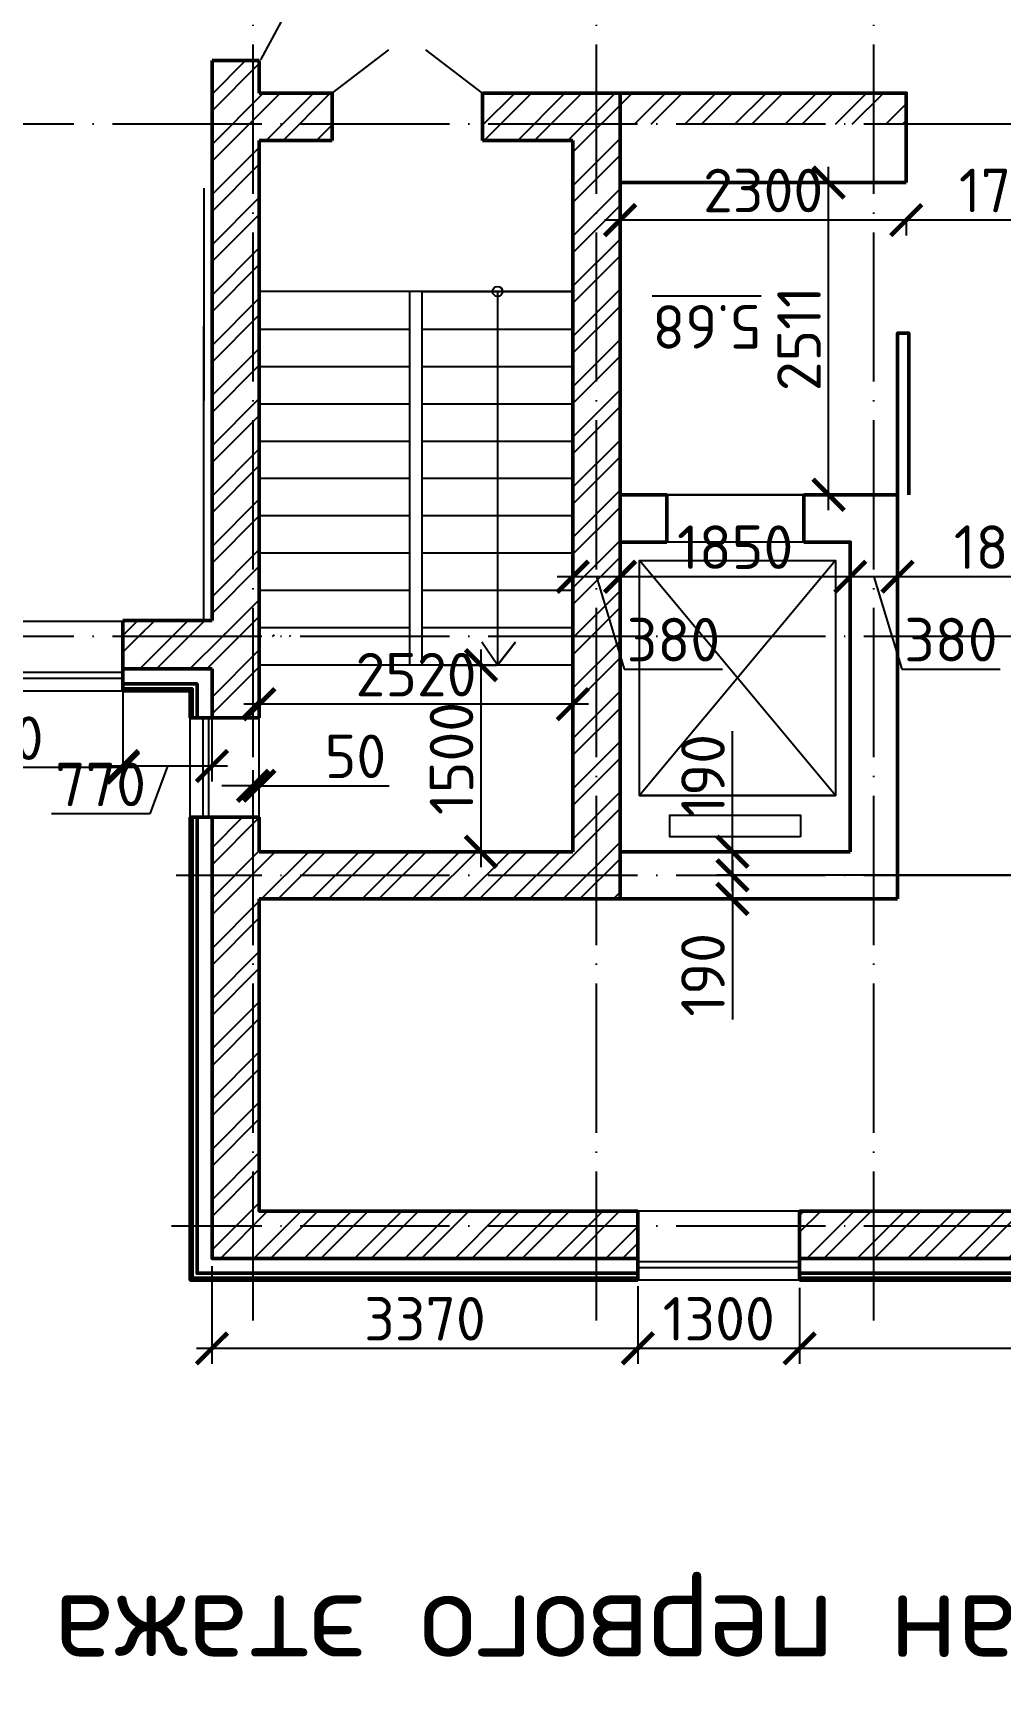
# Model space of a CAD drawing. Header units: millimetres. Extents: x -121275 to -95372, y 16759 to 40426.
# Drawn here: x -120668.5 to -120590.7, y 38589.7 to 38722.4 of the extents above; entities that cross this region are included whole.
import ezdxf

# ---------------------------------------------------------------- set-up
doc = ezdxf.new("R2010")
doc.units = ezdxf.units.MM
doc.header["$LTSCALE"] = 0.5
doc.linetypes.add('ACAD_ISO04W100', pattern=[30, 24, -3, 0, -3])
for name, color, linetype in [('kuhnja', 190, 'Continuous'), ('оси', 7, 'ACAD_ISO04W100'), ('размеры', 7, 'Continuous'), ('тонкие', 7, 'Continuous')]:
    doc.layers.add(name, color=color, linetype=linetype)
doc.layers.add('построения', color=6, linetype='Continuous', lineweight=25)
doc.layers.add('ТОНКИЕе', color=7, linetype='Continuous', lineweight=25)
doc.styles.add('Наклонный', font='isocpeur.ttf', dxfattribs={"height": 3.5})
doc.dimstyles.new('СТРОИТЕЛЬНЫЙ', dxfattribs={"dimtxt": 3.5, "dimasz": 2.5, "dimexe": 1.25, "dimexo": 0.625, "dimtad": 1, "dimdec": 0, "dimlfac": 100, "dimdsep": 46, "dimtxsty": 'Наклонный', "dimblk1": 'ARCHTICK', "dimblk2": 'ARCHTICK', "dimsah": 1, "dimcen": 0, "dimdle": 1.25, "dimadec": 0, "dimazin": 0, "dimtfac": 0.75, "dimtdec": 0, "dimtmove": 0, "dimatfit": 3, "dimldrblk": 'ARCHTICK', "dimfxl": 1, "dimtolj": 1, "dimtzin": 0, "dimarcsym": 0})
pattern_1 = [(225, (-240716.1725, 77146.6557), (2.02055763, -2.02055763), []), (225, (-240717.5195, 77146.6557), (2.02055763, -2.02055763), [])]

# ---------------------------------------------------------------- blocks, each defined once
blk = doc.blocks.new('_ArchTick')
at = {"color": 0, "linetype": 'ByBlock', "const_width": 0.15}
blk.add_lwpolyline([(-0.5, -0.5), (0.5, 0.5)], dxfattribs=at)
blk = doc.blocks.new('*D1116')
at = {"layer": 'Defpoints', "color": 0, "transparency": 16777216}
for p in [(-120578.09, 38654.66), (-120625.27, 38652.76), (-120612.33, 38652.76)]:
    blk.add_point(p, dxfattribs=at)
at = {"layer": 'размеры', "color": 0, "lineweight": -2, "transparency": 16777216}
for p, q in [((-120612.33, 38655.91), (-120612.33, 38652.76)), ((-120578.72, 38654.66), (-120613.58, 38654.66)), ((-120624.65, 38652.76), (-120611.08, 38652.76)), ((-120612.33, 38652.76), (-120612.33, 38643.06))]:
    blk.add_line(p, q, dxfattribs=at)
at = {"layer": 'размеры', "color": 0, "lineweight": -2, "transparency": 16777216, "xscale": 2.5, "yscale": 2.5, "zscale": 2.5}
for p, rotation in [((-120612.33, 38654.66), 90), ((-120612.33, 38652.76), 270)]:
    blk.add_blockref('_ArchTick', p, dxfattribs=dict(at, rotation=rotation))
at = {"layer": 'размеры', "color": 0, "transparency": 16777216, "insert": (-120614.7, 38646.66), "char_height": 3.5, "attachment_point": 5, "rotation": 90, "style": 'Наклонный'}
blk.add_mtext('\\A1;190', dxfattribs=at)
blk = doc.blocks.new('*D1117')
at = {"layer": 'Defpoints', "color": 0, "transparency": 16777216}
for p in [(-120612.33, 38656.56), (-120602.86, 38656.56), (-120612.33, 38654.66)]:
    blk.add_point(p, dxfattribs=at)
at = {"layer": 'размеры', "color": 0, "lineweight": -2, "transparency": 16777216}
for p, q in [((-120612.33, 38656.56), (-120612.33, 38666.26)), ((-120603.48, 38656.56), (-120613.58, 38656.56)), ((-120612.33, 38653.41), (-120612.33, 38656.56)), ((-120611.7, 38654.66), (-120611.08, 38654.66))]:
    blk.add_line(p, q, dxfattribs=at)
at = {"layer": 'размеры', "color": 0, "lineweight": -2, "transparency": 16777216, "xscale": 2.5, "yscale": 2.5, "zscale": 2.5}
for p, rotation in [((-120612.33, 38656.56), 90), ((-120612.33, 38654.66), 270)]:
    blk.add_blockref('_ArchTick', p, dxfattribs=dict(at, rotation=rotation))
at = {"layer": 'размеры', "color": 0, "transparency": 16777216, "insert": (-120614.7, 38662.66), "char_height": 3.5, "attachment_point": 5, "rotation": 90, "style": 'Наклонный'}
blk.add_mtext('\\A1;190', dxfattribs=at)
blk = doc.blocks.new('*D1118')
at = {"layer": 'Defpoints', "color": 0, "transparency": 16777216}
for p in [(-120650.36, 38661.86), (-120650.86, 38656.56), (-120650.36, 38656.56)]:
    blk.add_point(p, dxfattribs=at)
at = {"layer": 'размеры', "color": 0, "lineweight": -2, "transparency": 16777216}
for p, q in [((-120650.86, 38657.18), (-120650.86, 38663.11)), ((-120650.36, 38657.18), (-120650.36, 38663.11)), ((-120650.86, 38661.86), (-120653.36, 38661.86)), ((-120650.86, 38661.86), (-120650.36, 38661.86)), ((-120650.36, 38661.86), (-120639.91, 38661.86))]:
    blk.add_line(p, q, dxfattribs=at)
at = {"layer": 'размеры', "color": 0, "lineweight": -2, "transparency": 16777216, "xscale": 2.5, "yscale": 2.5, "zscale": 2.5}
blk.add_blockref('_ArchTick', (-120650.86, 38661.86), dxfattribs=at)
at = {"layer": 'размеры', "color": 0, "lineweight": -2, "transparency": 16777216, "xscale": 2.5, "yscale": 2.5, "zscale": 2.5, "rotation": 180}
blk.add_blockref('_ArchTick', (-120650.36, 38661.86), dxfattribs=at)
at = {"layer": 'размеры', "color": 0, "transparency": 16777216, "insert": (-120642.63, 38664.23), "char_height": 3.5, "attachment_point": 5, "style": 'Наклонный'}
blk.add_mtext('\\A1;50', dxfattribs=at)
blk = doc.blocks.new('*D1123')
at = {"layer": 'Defpoints', "color": 0, "transparency": 16777216}
for p in [(-120606.93, 38622.11), (-120555.21, 38622.11), (-120606.93, 38616.62)]:
    blk.add_point(p, dxfattribs=at)
at = {"layer": 'размеры', "color": 0, "lineweight": -2, "transparency": 16777216}
for p, q in [((-120606.93, 38621.48), (-120606.93, 38615.37)), ((-120555.21, 38621.48), (-120555.21, 38615.37)), ((-120553.96, 38616.62), (-120608.18, 38616.62))]:
    blk.add_line(p, q, dxfattribs=at)
at = {"layer": 'размеры', "color": 0, "lineweight": -2, "transparency": 16777216, "xscale": 2.5, "yscale": 2.5, "zscale": 2.5, "rotation": 180}
blk.add_blockref('_ArchTick', (-120606.93, 38616.62), dxfattribs=at)
at = {"layer": 'размеры', "color": 0, "lineweight": -2, "transparency": 16777216, "xscale": 2.5, "yscale": 2.5, "zscale": 2.5}
blk.add_blockref('_ArchTick', (-120555.21, 38616.62), dxfattribs=at)
at = {"layer": 'размеры', "color": 0, "transparency": 16777216, "insert": (-120581.07, 38619), "char_height": 3.5, "attachment_point": 5, "style": 'Наклонный'}
blk.add_mtext('\\A1;5190', dxfattribs=at)
blk = doc.blocks.new('*D1124')
at = {"layer": 'Defpoints', "color": 0, "transparency": 16777216}
for p in [(-120619.93, 38622.26), (-120606.93, 38622.11), (-120619.93, 38616.62)]:
    blk.add_point(p, dxfattribs=at)
at = {"layer": 'размеры', "color": 0, "lineweight": -2, "transparency": 16777216}
for p, q in [((-120619.93, 38621.63), (-120619.93, 38615.37)), ((-120606.93, 38621.48), (-120606.93, 38615.37)), ((-120605.68, 38616.62), (-120621.18, 38616.62))]:
    blk.add_line(p, q, dxfattribs=at)
at = {"layer": 'размеры', "color": 0, "lineweight": -2, "transparency": 16777216, "xscale": 2.5, "yscale": 2.5, "zscale": 2.5, "rotation": 180}
blk.add_blockref('_ArchTick', (-120619.93, 38616.62), dxfattribs=at)
at = {"layer": 'размеры', "color": 0, "lineweight": -2, "transparency": 16777216, "xscale": 2.5, "yscale": 2.5, "zscale": 2.5}
blk.add_blockref('_ArchTick', (-120606.93, 38616.62), dxfattribs=at)
at = {"layer": 'размеры', "color": 0, "transparency": 16777216, "insert": (-120613.43, 38619), "char_height": 3.5, "attachment_point": 5, "style": 'Наклонный'}
blk.add_mtext('\\A1;1300', dxfattribs=at)
blk = doc.blocks.new('*D1125')
at = {"layer": 'Defpoints', "color": 0, "transparency": 16777216}
for p in [(-120654.16, 38623.86), (-120619.93, 38622.26), (-120654.16, 38616.62)]:
    blk.add_point(p, dxfattribs=at)
at = {"layer": 'размеры', "color": 0, "lineweight": -2, "transparency": 16777216}
for p, q in [((-120654.16, 38623.23), (-120654.16, 38615.37)), ((-120619.93, 38621.63), (-120619.93, 38615.37)), ((-120618.68, 38616.62), (-120655.41, 38616.62))]:
    blk.add_line(p, q, dxfattribs=at)
at = {"layer": 'размеры', "color": 0, "lineweight": -2, "transparency": 16777216, "xscale": 2.5, "yscale": 2.5, "zscale": 2.5, "rotation": 180}
blk.add_blockref('_ArchTick', (-120654.16, 38616.62), dxfattribs=at)
at = {"layer": 'размеры', "color": 0, "lineweight": -2, "transparency": 16777216, "xscale": 2.5, "yscale": 2.5, "zscale": 2.5}
blk.add_blockref('_ArchTick', (-120619.93, 38616.62), dxfattribs=at)
at = {"layer": 'размеры', "color": 0, "transparency": 16777216, "insert": (-120637.04, 38619), "char_height": 3.5, "attachment_point": 5, "style": 'Наклонный'}
blk.add_mtext('\\A1;3370', dxfattribs=at)
blk = doc.blocks.new('*D1090')
at = {"layer": 'Defpoints', "color": 0, "transparency": 16777216}
for p in [(-120599.06, 38683.36), (-120580.76, 38683.36), (-120599.06, 38678.67)]:
    blk.add_point(p, dxfattribs=at)
at = {"layer": 'размеры', "color": 0, "lineweight": -2, "transparency": 16777216}
for p, q in [((-120599.06, 38682.73), (-120599.06, 38677.42)), ((-120580.76, 38682.73), (-120580.76, 38677.42)), ((-120579.51, 38678.67), (-120600.31, 38678.67))]:
    blk.add_line(p, q, dxfattribs=at)
at = {"layer": 'размеры', "color": 0, "lineweight": -2, "transparency": 16777216, "xscale": 2.5, "yscale": 2.5, "zscale": 2.5, "rotation": 180}
blk.add_blockref('_ArchTick', (-120599.06, 38678.67), dxfattribs=at)
at = {"layer": 'размеры', "color": 0, "lineweight": -2, "transparency": 16777216, "xscale": 2.5, "yscale": 2.5, "zscale": 2.5}
blk.add_blockref('_ArchTick', (-120580.76, 38678.67), dxfattribs=at)
at = {"layer": 'размеры', "color": 0, "transparency": 16777216, "insert": (-120589.91, 38681.05), "char_height": 3.5, "attachment_point": 5, "style": 'Наклонный'}
blk.add_mtext('\\A1;1830', dxfattribs=at)
blk = doc.blocks.new('*D1142')
at = {"layer": 'Defpoints', "color": 0, "transparency": 16777216}
for p in [(-120599.06, 38683.36), (-120602.86, 38681.46), (-120602.86, 38678.67)]:
    blk.add_point(p, dxfattribs=at)
at = {"layer": 'размеры', "color": 0, "lineweight": -2, "transparency": 16777216}
for p, q in [((-120599.06, 38682.73), (-120599.06, 38677.42)), ((-120602.86, 38680.83), (-120602.86, 38677.42)), ((-120597.81, 38678.67), (-120604.11, 38678.67)), ((-120600.96, 38678.67), (-120598.72, 38671.24)), ((-120598.72, 38671.24), (-120590.82, 38671.24))]:
    blk.add_line(p, q, dxfattribs=at)
at = {"layer": 'размеры', "color": 0, "lineweight": -2, "transparency": 16777216, "xscale": 2.5, "yscale": 2.5, "zscale": 2.5, "rotation": 180}
blk.add_blockref('_ArchTick', (-120602.86, 38678.67), dxfattribs=at)
at = {"layer": 'размеры', "color": 0, "lineweight": -2, "transparency": 16777216, "xscale": 2.5, "yscale": 2.5, "zscale": 2.5}
blk.add_blockref('_ArchTick', (-120599.06, 38678.67), dxfattribs=at)
at = {"layer": 'размеры', "color": 0, "transparency": 16777216, "insert": (-120594.77, 38673.61), "char_height": 3.5, "attachment_point": 5, "style": 'Наклонный'}
blk.add_mtext('\\A1;380', dxfattribs=at)
blk = doc.blocks.new('*D1143')
at = {"layer": 'Defpoints', "color": 0, "transparency": 16777216}
for p in [(-120621.36, 38681.46), (-120602.86, 38681.46), (-120621.36, 38678.67)]:
    blk.add_point(p, dxfattribs=at)
at = {"layer": 'размеры', "color": 0, "lineweight": -2, "transparency": 16777216}
for p, q in [((-120621.36, 38680.83), (-120621.36, 38677.42)), ((-120602.86, 38680.83), (-120602.86, 38677.42)), ((-120601.61, 38678.67), (-120622.61, 38678.67))]:
    blk.add_line(p, q, dxfattribs=at)
at = {"layer": 'размеры', "color": 0, "lineweight": -2, "transparency": 16777216, "xscale": 2.5, "yscale": 2.5, "zscale": 2.5, "rotation": 180}
blk.add_blockref('_ArchTick', (-120621.36, 38678.67), dxfattribs=at)
at = {"layer": 'размеры', "color": 0, "lineweight": -2, "transparency": 16777216, "xscale": 2.5, "yscale": 2.5, "zscale": 2.5}
blk.add_blockref('_ArchTick', (-120602.86, 38678.67), dxfattribs=at)
at = {"layer": 'размеры', "color": 0, "transparency": 16777216, "insert": (-120612.11, 38681.05), "char_height": 3.5, "attachment_point": 5, "style": 'Наклонный'}
blk.add_mtext('\\A1;1850', dxfattribs=at)
blk = doc.blocks.new('*D1144')
at = {"layer": 'Defpoints', "color": 0, "transparency": 16777216}
for p in [(-120625.16, 38681.46), (-120621.36, 38681.46), (-120625.16, 38678.67)]:
    blk.add_point(p, dxfattribs=at)
at = {"layer": 'размеры', "color": 0, "lineweight": -2, "transparency": 16777216}
for p, q in [((-120625.16, 38680.83), (-120625.16, 38677.42)), ((-120621.36, 38680.83), (-120621.36, 38677.42)), ((-120620.11, 38678.67), (-120626.41, 38678.67)), ((-120623.26, 38678.67), (-120621.02, 38671.24)), ((-120621.02, 38671.24), (-120613.12, 38671.24))]:
    blk.add_line(p, q, dxfattribs=at)
at = {"layer": 'размеры', "color": 0, "lineweight": -2, "transparency": 16777216, "xscale": 2.5, "yscale": 2.5, "zscale": 2.5, "rotation": 180}
blk.add_blockref('_ArchTick', (-120625.16, 38678.67), dxfattribs=at)
at = {"layer": 'размеры', "color": 0, "lineweight": -2, "transparency": 16777216, "xscale": 2.5, "yscale": 2.5, "zscale": 2.5}
blk.add_blockref('_ArchTick', (-120621.36, 38678.67), dxfattribs=at)
at = {"layer": 'размеры', "color": 0, "transparency": 16777216, "insert": (-120617.07, 38673.61), "char_height": 3.5, "attachment_point": 5, "style": 'Наклонный'}
blk.add_mtext('\\A1;380', dxfattribs=at)
blk = doc.blocks.new('*D1145')
at = {"layer": 'Defpoints', "color": 0, "transparency": 16777216}
for p in [(-120650.36, 38668.42), (-120650.36, 38656.56), (-120625.16, 38656.56)]:
    blk.add_point(p, dxfattribs=at)
at = {"layer": 'размеры', "color": 0, "lineweight": -2, "transparency": 16777216}
for p, q in [((-120650.36, 38657.18), (-120650.36, 38669.67)), ((-120625.16, 38657.18), (-120625.16, 38669.67)), ((-120623.91, 38668.42), (-120651.61, 38668.42))]:
    blk.add_line(p, q, dxfattribs=at)
at = {"layer": 'размеры', "color": 0, "lineweight": -2, "transparency": 16777216, "xscale": 2.5, "yscale": 2.5, "zscale": 2.5, "rotation": 180}
blk.add_blockref('_ArchTick', (-120650.36, 38668.42), dxfattribs=at)
at = {"layer": 'размеры', "color": 0, "lineweight": -2, "transparency": 16777216, "xscale": 2.5, "yscale": 2.5, "zscale": 2.5}
blk.add_blockref('_ArchTick', (-120625.16, 38668.42), dxfattribs=at)
at = {"layer": 'размеры', "color": 0, "transparency": 16777216, "insert": (-120637.76, 38670.8), "char_height": 3.5, "attachment_point": 5, "style": 'Наклонный'}
blk.add_mtext('\\A1;2520', dxfattribs=at)
blk = doc.blocks.new('*D1146')
at = {"layer": 'Defpoints', "color": 0, "transparency": 16777216}
for p in [(-120636.13, 38671.56), (-120637.76, 38656.56), (-120632.54, 38656.56)]:
    blk.add_point(p, dxfattribs=at)
at = {"layer": 'размеры', "color": 0, "lineweight": -2, "transparency": 16777216}
for p, q in [((-120632.54, 38672.81), (-120632.54, 38655.31)), ((-120635.5, 38671.56), (-120631.29, 38671.56)), ((-120637.13, 38656.56), (-120631.29, 38656.56))]:
    blk.add_line(p, q, dxfattribs=at)
at = {"layer": 'размеры', "color": 0, "lineweight": -2, "transparency": 16777216, "xscale": 2.5, "yscale": 2.5, "zscale": 2.5}
for p, rotation in [((-120632.54, 38671.56), 90), ((-120632.54, 38656.56), 270)]:
    blk.add_blockref('_ArchTick', p, dxfattribs=dict(at, rotation=rotation))
at = {"layer": 'размеры', "color": 0, "transparency": 16777216, "insert": (-120634.91, 38664.06), "char_height": 3.5, "attachment_point": 5, "rotation": 90, "style": 'Наклонный'}
blk.add_mtext('\\A1;1500', dxfattribs=at)
blk = doc.blocks.new('*D1094')
at = {"layer": 'Defpoints', "color": 0, "transparency": 16777216}
for p in [(-120580.76, 38711.3), (-120598.36, 38708.12), (-120598.36, 38707.35)]:
    blk.add_point(p, dxfattribs=at)
at = {"layer": 'размеры', "color": 0, "lineweight": -2, "transparency": 16777216}
for p, q in [((-120580.76, 38710.68), (-120580.76, 38706.1)), ((-120579.51, 38707.35), (-120599.61, 38707.35)), ((-120598.36, 38707.49), (-120598.36, 38706.1))]:
    blk.add_line(p, q, dxfattribs=at)
at = {"layer": 'размеры', "color": 0, "lineweight": -2, "transparency": 16777216, "xscale": 2.5, "yscale": 2.5, "zscale": 2.5, "rotation": 180}
blk.add_blockref('_ArchTick', (-120598.36, 38707.35), dxfattribs=at)
at = {"layer": 'размеры', "color": 0, "lineweight": -2, "transparency": 16777216, "xscale": 2.5, "yscale": 2.5, "zscale": 2.5}
blk.add_blockref('_ArchTick', (-120580.76, 38707.35), dxfattribs=at)
at = {"layer": 'размеры', "color": 0, "transparency": 16777216, "insert": (-120589.56, 38709.73), "char_height": 3.5, "attachment_point": 5, "style": 'Наклонный'}
blk.add_mtext('\\A1;1760', dxfattribs=at)
blk = doc.blocks.new('*D1095')
at = {"layer": 'Defpoints', "color": 0, "transparency": 16777216}
for p in [(-120621.36, 38708.12), (-120598.36, 38708.12), (-120621.36, 38707.35)]:
    blk.add_point(p, dxfattribs=at)
at = {"layer": 'размеры', "color": 0, "lineweight": -2, "transparency": 16777216}
for p, q in [((-120597.11, 38707.35), (-120622.61, 38707.35)), ((-120621.36, 38707.49), (-120621.36, 38706.1)), ((-120598.36, 38707.49), (-120598.36, 38706.1))]:
    blk.add_line(p, q, dxfattribs=at)
at = {"layer": 'размеры', "color": 0, "lineweight": -2, "transparency": 16777216, "xscale": 2.5, "yscale": 2.5, "zscale": 2.5, "rotation": 180}
blk.add_blockref('_ArchTick', (-120621.36, 38707.35), dxfattribs=at)
at = {"layer": 'размеры', "color": 0, "lineweight": -2, "transparency": 16777216, "xscale": 2.5, "yscale": 2.5, "zscale": 2.5}
blk.add_blockref('_ArchTick', (-120598.36, 38707.35), dxfattribs=at)
at = {"layer": 'размеры', "color": 0, "transparency": 16777216, "insert": (-120609.86, 38709.73), "char_height": 3.5, "attachment_point": 5, "style": 'Наклонный'}
blk.add_mtext('\\A1;2300', dxfattribs=at)
blk = doc.blocks.new('*D1161')
at = {"layer": 'Defpoints', "color": 0, "transparency": 16777216}
for p in [(-120621.36, 38710.37), (-120604.6, 38710.37), (-120621.36, 38685.26)]:
    blk.add_point(p, dxfattribs=at)
at = {"layer": 'размеры', "color": 0, "lineweight": -2, "transparency": 16777216}
for p, q in [((-120604.6, 38684.01), (-120604.6, 38711.62)), ((-120620.73, 38710.37), (-120603.35, 38710.37)), ((-120620.73, 38685.26), (-120603.35, 38685.26))]:
    blk.add_line(p, q, dxfattribs=at)
at = {"layer": 'размеры', "color": 0, "lineweight": -2, "transparency": 16777216, "xscale": 2.5, "yscale": 2.5, "zscale": 2.5}
for p, rotation in [((-120604.6, 38710.37), 90), ((-120604.6, 38685.26), 270)]:
    blk.add_blockref('_ArchTick', p, dxfattribs=dict(at, rotation=rotation))
at = {"layer": 'размеры', "color": 0, "transparency": 16777216, "insert": (-120606.98, 38697.81), "char_height": 3.5, "attachment_point": 5, "rotation": 90, "style": 'Наклонный'}
blk.add_mtext('\\A1;2511', dxfattribs=at)
blk = doc.blocks.new('*D1180')
at = {"layer": 'Defpoints', "color": 0, "transparency": 16777216}
for p in [(-120661.32, 38671.26), (-120654.16, 38671.26), (-120661.32, 38663.45)]:
    blk.add_point(p, dxfattribs=at)
at = {"layer": 'размеры', "color": 0, "lineweight": -2, "transparency": 16777216}
for p, q in [((-120661.32, 38670.63), (-120661.32, 38662.2)), ((-120654.16, 38670.63), (-120654.16, 38662.2)), ((-120652.91, 38663.45), (-120662.57, 38663.45)), ((-120657.74, 38663.45), (-120659.16, 38659.6)), ((-120659.16, 38659.6), (-120667.06, 38659.6))]:
    blk.add_line(p, q, dxfattribs=at)
at = {"layer": 'размеры', "color": 0, "lineweight": -2, "transparency": 16777216, "xscale": 2.5, "yscale": 2.5, "zscale": 2.5, "rotation": 180}
blk.add_blockref('_ArchTick', (-120661.32, 38663.45), dxfattribs=at)
at = {"layer": 'размеры', "color": 0, "lineweight": -2, "transparency": 16777216, "xscale": 2.5, "yscale": 2.5, "zscale": 2.5}
blk.add_blockref('_ArchTick', (-120654.16, 38663.45), dxfattribs=at)
at = {"layer": 'размеры', "color": 0, "transparency": 16777216, "insert": (-120663.11, 38661.97), "char_height": 3.5, "attachment_point": 5, "style": 'Наклонный'}
blk.add_mtext('\\A1;770', dxfattribs=at)
blk = doc.blocks.new('*D1181')
at = {"layer": 'Defpoints', "color": 0, "transparency": 16777216}
for p in [(-120661.32, 38671.26), (-120682.99, 38669.5), (-120682.99, 38663.32)]:
    blk.add_point(p, dxfattribs=at)
at = {"layer": 'размеры', "color": 0, "lineweight": -2, "transparency": 16777216}
for p, q in [((-120661.32, 38670.63), (-120661.32, 38662.07)), ((-120682.99, 38668.87), (-120682.99, 38662.07)), ((-120660.07, 38663.32), (-120684.24, 38663.32))]:
    blk.add_line(p, q, dxfattribs=at)
at = {"layer": 'размеры', "color": 0, "lineweight": -2, "transparency": 16777216, "xscale": 2.5, "yscale": 2.5, "zscale": 2.5, "rotation": 180}
blk.add_blockref('_ArchTick', (-120682.99, 38663.32), dxfattribs=at)
at = {"layer": 'размеры', "color": 0, "lineweight": -2, "transparency": 16777216, "xscale": 2.5, "yscale": 2.5, "zscale": 2.5}
blk.add_blockref('_ArchTick', (-120661.32, 38663.32), dxfattribs=at)
at = {"layer": 'размеры', "color": 0, "transparency": 16777216, "insert": (-120672.16, 38665.69), "char_height": 3.5, "attachment_point": 5, "style": 'Наклонный'}
blk.add_mtext('\\A1;2100', dxfattribs=at)

msp = doc.modelspace()

# ---------------------------------------------------------------- hatches: boundary and pattern name
at = {"layer": 'тонкие', "transparency": 33554687}
h = msp.add_hatch(dxfattribs=at)
h.set_pattern_fill('ANSI32', color=6, scale=0.3, angle=180)
h.set_pattern_definition(pattern_1)
h.paths.add_polyline_path([(-120775.156, 38673.857), (-120768.08, 38673.857), (-120768.08, 38675.155), (-120774.956, 38675.155), (-120775.156, 38675.155)], flags=16)
h.paths.add_polyline_path([(-120775.156, 38656.957), (-120773.956, 38656.957), (-120773.956, 38671.257), (-120768.08, 38671.257), (-120768.08, 38673.857), (-120775.156, 38673.857)], flags=16)
h.paths.add_polyline_path([(-120778.956, 38671.257), (-120777.756, 38671.257), (-120777.756, 38656.957), (-120775.156, 38656.957), (-120775.156, 38671.257), (-120779.656, 38671.257)])
h.paths.add_polyline_path([(-120778.956, 38674.139), (-120778.956, 38673.857), (-120778.956, 38671.257), (-120777.756, 38671.257), (-120777.756, 38656.957), (-120775.156, 38656.957), (-120773.956, 38656.957), (-120773.956, 38671.257), (-120768.08, 38671.257), (-120768.08, 38673.857), (-120768.08, 38675.155), (-120774.956, 38675.155), (-120775.156, 38675.155), (-120775.157, 38734.957), (-120758.219, 38734.957), (-120758.219, 38736.857), (-120778.956, 38736.857)])
h.paths.add_polyline_path([(-120775.156, 38736.857), (-120758.219, 38736.857), (-120758.219, 38738.757), (-120759.119, 38738.757), (-120775.156, 38738.757)])
h.paths.add_polyline_path([(-120778.956, 38736.857), (-120775.156, 38736.857), (-120775.156, 38738.757), (-120775.157, 38738.757), (-120775.158, 38807.657), (-120775.156, 38808.857), (-120778.956, 38808.857)])
h.paths.add_polyline_path([(-120778.956, 38808.857), (-120770.4, 38808.857), (-120770.4, 38811.457), (-120775.156, 38811.457), (-120778.956, 38811.457)])
h.paths.add_polyline_path([(-120661.321, 38674.379), (-120661.321, 38673.857), (-120644.478, 38673.857)])
h = msp.add_hatch(dxfattribs=at)
h.set_pattern_fill('ANSI32', color=6, scale=0.3, angle=180)
h.set_pattern_definition(pattern_1)
h.paths.add_polyline_path([(-120621.356, 38715.057), (-120600.956, 38715.057), (-120600.956, 38717.557), (-120621.356, 38717.557)])
h.paths.add_polyline_path([(-120600.956, 38715.057), (-120598.355, 38715.057), (-120598.355, 38717.557), (-120600.956, 38717.557)])
h.paths.add_polyline_path([(-120632.407, 38715.057), (-120623.256, 38715.057), (-120623.256, 38717.557), (-120632.407, 38717.557)])
h.paths.add_polyline_path([(-120632.407, 38713.757), (-120625.156, 38713.757), (-120625.156, 38673.857), (-120623.256, 38673.857), (-120623.256, 38715.057), (-120632.407, 38715.057)])
h.paths.add_polyline_path([(-120623.256, 38715.057), (-120621.356, 38715.057), (-120621.356, 38717.557), (-120623.256, 38717.557)])
h.paths.add_polyline_path([(-120650.856, 38715.057), (-120644.507, 38715.057), (-120644.507, 38717.557), (-120650.356, 38717.557), (-120650.356, 38720.182), (-120650.856, 38720.182)])
h.paths.add_polyline_path([(-120654.156, 38715.057), (-120650.856, 38715.057), (-120650.856, 38720.182), (-120654.156, 38720.182)])
h.paths.add_polyline_path([(-120650.856, 38673.857), (-120650.356, 38673.857), (-120650.356, 38675.157), (-120650.356, 38713.757), (-120644.507, 38713.757), (-120644.507, 38715.057), (-120650.856, 38715.057)])
h.paths.add_polyline_path([(-120654.156, 38675.156), (-120661.321, 38675.156), (-120661.321, 38673.857), (-120650.856, 38673.857), (-120650.856, 38715.057), (-120654.156, 38715.057)])
h.paths.add_polyline_path([(-120560.956, 38736.857), (-120508.056, 38736.857), (-120508.056, 38738.757), (-120560.956, 38738.757)])
h.paths.add_polyline_path([(-120560.956, 38734.957), (-120559.056, 38734.957), (-120508.056, 38734.957), (-120508.056, 38736.857), (-120560.956, 38736.857)])
h.paths.add_polyline_path([(-120633.856, 38736.857), (-120623.256, 38736.857), (-120623.256, 38738.757), (-120627.13, 38738.757), (-120633.856, 38738.757)])
h.paths.add_polyline_path([(-120633.856, 38734.957), (-120623.256, 38734.957), (-120623.256, 38736.857), (-120633.856, 38736.857)])
h.paths.add_polyline_path([(-120623.256, 38734.957), (-120621.356, 38734.957), (-120621.356, 38736.857), (-120623.256, 38736.857)])
h.paths.add_polyline_path([(-120623.256, 38736.857), (-120621.356, 38736.857), (-120621.356, 38738.757), (-120623.256, 38738.757)])
h.paths.add_polyline_path([(-120650.856, 38736.857), (-120643.956, 38736.857), (-120643.956, 38738.757), (-120648.956, 38738.757), (-120648.956, 38742.685), (-120650.856, 38742.685)])
h.paths.add_polyline_path([(-120650.856, 38730.282), (-120650.356, 38730.282), (-120650.356, 38734.957), (-120643.956, 38734.957), (-120643.956, 38736.857), (-120650.856, 38736.857)])
h.paths.add_polyline_path([(-120652.756, 38738.757), (-120758.219, 38738.757), (-120758.219, 38736.857), (-120650.856, 38736.857), (-120650.856, 38742.685), (-120652.756, 38742.685)])
h.paths.add_polyline_path([(-120758.219, 38734.957), (-120654.156, 38734.957), (-120654.156, 38730.282), (-120650.856, 38730.282), (-120650.856, 38736.857), (-120758.219, 38736.857)])
h.paths.add_polyline_path([(-120578.856, 38673.857), (-120576.956, 38673.857), (-120576.956, 38713.557), (-120578.856, 38713.557)])
h.paths.add_polyline_path([(-120580.756, 38673.857), (-120578.856, 38673.857), (-120578.856, 38713.557), (-120580.756, 38713.557)])
h.paths.add_polyline_path([(-120578.856, 38656.991), (-120576.956, 38656.991), (-120576.956, 38673.857), (-120578.856, 38673.857)])
h.paths.add_polyline_path([(-120580.756, 38656.991), (-120578.856, 38656.991), (-120578.856, 38673.857), (-120580.756, 38673.857)])
h.paths.add_polyline_path([(-120621.356, 38673.857), (-120621.356, 38715.057), (-120623.256, 38715.057), (-120623.256, 38673.857)])
h = msp.add_hatch(dxfattribs=at)
h.set_pattern_fill('ANSI32', color=6, scale=0.3, angle=180)
h.set_pattern_definition(pattern_1)
h.paths.add_polyline_path([(-120578.856, 38623.857), (-120555.209, 38623.857), (-120555.209, 38626.457), (-120578.856, 38626.457)])
h.paths.add_polyline_path([(-120600.956, 38623.857), (-120578.856, 38623.857), (-120578.856, 38626.457), (-120600.956, 38626.457)])
h.paths.add_polyline_path([(-120578.856, 38626.457), (-120555.209, 38626.457), (-120555.209, 38627.657), (-120560.056, 38627.657), (-120576.956, 38627.657), (-120576.956, 38647.057), (-120576.956, 38647.957), (-120578.856, 38647.957)])
h.paths.add_polyline_path([(-120600.956, 38626.457), (-120578.856, 38626.457), (-120578.856, 38647.957), (-120580.756, 38647.957), (-120580.756, 38627.657), (-120600.956, 38627.657)])
h.paths.add_polyline_path([(-120606.931, 38623.857), (-120600.956, 38623.857), (-120600.956, 38626.457), (-120606.931, 38626.457)])
h.paths.add_polyline_path([(-120606.931, 38626.457), (-120600.956, 38626.457), (-120600.956, 38627.657), (-120602.756, 38627.657), (-120606.931, 38627.657), (-120606.931, 38627.102)])
h.paths.add_polyline_path([(-120623.256, 38623.857), (-120619.931, 38623.857), (-120619.931, 38626.457), (-120623.256, 38626.457)])
h.paths.add_polyline_path([(-120623.256, 38626.457), (-120619.931, 38626.457), (-120619.931, 38627.657), (-120623.256, 38627.657)])
h.paths.add_polyline_path([(-120650.856, 38623.857), (-120623.256, 38623.857), (-120623.256, 38626.457), (-120650.856, 38626.457)])
h.paths.add_polyline_path([(-120650.856, 38626.457), (-120623.256, 38626.457), (-120623.256, 38627.657), (-120650.356, 38627.657), (-120650.356, 38652.757), (-120621.371, 38652.757), (-120621.371, 38654.657), (-120650.856, 38654.657)])
h.paths.add_polyline_path([(-120654.156, 38623.857), (-120650.856, 38623.857), (-120650.856, 38626.457), (-120654.156, 38626.457)])
h.paths.add_polyline_path([(-120654.156, 38627.757), (-120654.156, 38626.457), (-120650.856, 38626.457), (-120650.856, 38654.657), (-120654.156, 38654.657)])
h.paths.add_polyline_path([(-120654.156, 38654.657), (-120650.856, 38654.657), (-120650.856, 38659.325), (-120654.156, 38659.325), (-120654.156, 38658.325)])
h.paths.add_polyline_path([(-120650.856, 38654.657), (-120621.356, 38654.657), (-120621.356, 38673.857), (-120625.156, 38673.857), (-120625.156, 38671.557), (-120625.156, 38656.557), (-120650.356, 38656.557), (-120650.356, 38659.325), (-120650.856, 38659.325)])
h.paths.add_polyline_path([(-120654.156, 38667.325), (-120650.856, 38667.325), (-120650.856, 38673.857), (-120661.321, 38673.857), (-120661.321, 38671.257), (-120654.156, 38671.257)])
h.paths.add_polyline_path([(-120650.856, 38667.325), (-120650.356, 38667.325), (-120650.356, 38673.857), (-120650.856, 38673.857)], flags=17)

# ---------------------------------------------------------------- linework, layer by layer
at = {"layer": 'kuhnja', "color": 6, "linetype": 'Continuous'}
for p in [(-120654.803, 38709.919), (-120654.803, 38675.157)]:
    msp.add_line(p, (-120654.803, 38692.819), dxfattribs=at)
at = {"layer": 'kuhnja', "color": 6, "ltscale": 600}
msp.add_line((-120654.803, 38692.819), (-120654.803, 38698.819), dxfattribs=at)
at = {"layer": 'оси', "color": 0}
for points in [[(-120650.856, 38618.857), (-120650.856, 38808.857)], [(-120623.256, 38618.857), (-120623.256, 38808.857)], [(-120600.956, 38618.857), (-120600.956, 38808.857)], [(-120499.159, 38715.057), (-120789.796, 38715.057)], [(-120499.159, 38673.857), (-120789.796, 38673.857)], [(-120499.159, 38654.657), (-120657.024, 38654.657)], [(-120499.159, 38626.457), (-120657.417, 38626.457)]]:
    msp.add_lwpolyline(points, dxfattribs=at)
at = {"layer": 'построения', "lineweight": 50}
for p, q in [((-120621.356, 38685.257), (-120621.356, 38716.859)), ((-120644.507, 38713.757), (-120650.356, 38713.757)), ((-120625.156, 38713.757), (-120632.407, 38713.757)), ((-120625.156, 38656.557), (-120625.156, 38713.757)), ((-120621.356, 38652.757), (-120621.356, 38685.257)), ((-120599.056, 38673.857), (-120599.056, 38675.757)), ((-120602.856, 38656.557), (-120602.856, 38674.599)), ((-120602.856, 38674.599), (-120602.856, 38673.857)), ((-120599.056, 38652.757), (-120599.056, 38675.108)), ((-120599.056, 38675.108), (-120599.056, 38673.857)), ((-120602.856, 38673.857), (-120602.856, 38671.957)), ((-120650.356, 38656.557), (-120625.156, 38656.557)), ((-120621.356, 38656.557), (-120602.856, 38656.557)), ((-120650.356, 38652.757), (-120600.189, 38652.757)), ((-120600.189, 38652.757), (-120600.956, 38652.757)), ((-120600.956, 38652.757), (-120599.056, 38652.757))]:
    msp.add_line(p, q, dxfattribs=at)
for points in [[(-120654.156, 38720.182), (-120654.156, 38675.157)], [(-120650.356, 38717.557), (-120650.356, 38720.182)], [(-120644.507, 38717.557), (-120650.356, 38717.557)], [(-120621.356, 38715.057), (-120621.356, 38717.557), (-120632.407, 38717.557)], [(-120650.356, 38675.157), (-120650.356, 38713.757)], [(-120617.596, 38685.257), (-120621.356, 38685.257)], [(-120599.056, 38652.757), (-120599.056, 38685.257), (-120606.596, 38685.257)], [(-120621.356, 38681.457), (-120617.596, 38681.457)], [(-120606.596, 38681.457), (-120602.856, 38681.457), (-120602.856, 38674.599)], [(-120661.321, 38675.156), (-120654.156, 38675.156)], [(-120650.356, 38675.157), (-120650.356, 38667.325)], [(-120661.321, 38671.257), (-120654.156, 38671.257)], [(-120654.156, 38671.257), (-120654.156, 38667.325)], [(-120654.156, 38659.325), (-120654.156, 38627.757), (-120654.156, 38623.857), (-120619.931, 38623.857)], [(-120650.356, 38659.325), (-120650.356, 38656.557)], [(-120650.356, 38652.757), (-120650.356, 38627.657), (-120650.356, 38627.657), (-120650.356, 38627.657), (-120619.931, 38627.657)], [(-120606.931, 38627.657), (-120580.756, 38627.657)], [(-120606.931, 38623.857), (-120555.209, 38623.857)]]:
    msp.add_lwpolyline(points, dxfattribs=at)
at = {"layer": 'ТОНКИЕе', "color": 6}
for points in [[(-120646.391, 38727.429), (-120650.272, 38720.237)], [(-120644.507, 38717.557), (-120639.943, 38721.038)], [(-120632.407, 38717.557), (-120636.972, 38721.038)], [(-120625.156, 38709.953), (-120625.156, 38698.557), (-120637.256, 38698.557)], [(-120625.156, 38706.953), (-120625.156, 38695.557), (-120637.256, 38695.557)], [(-120625.156, 38706.953), (-120625.156, 38695.557), (-120637.256, 38695.557)], [(-120625.156, 38703.953), (-120625.156, 38692.557), (-120637.256, 38692.557)], [(-120625.156, 38703.953), (-120625.156, 38692.557), (-120637.256, 38692.557)], [(-120637.256, 38701.615), (-120625.156, 38701.615), (-120650.356, 38701.615)], [(-120638.256, 38671.557), (-120638.256, 38701.615)], [(-120637.256, 38671.557), (-120637.256, 38701.615)], [(-120625.156, 38700.953), (-120625.156, 38689.557), (-120637.256, 38689.557)], [(-120625.156, 38700.953), (-120625.156, 38689.557), (-120637.256, 38689.557)], [(-120631.206, 38701.615), (-120631.206, 38671.557), (-120629.801, 38673.376), (-120631.206, 38671.557), (-120632.475, 38673.405)], [(-120638.256, 38698.557), (-120650.356, 38698.557)], [(-120625.156, 38697.953), (-120625.156, 38686.557), (-120637.256, 38686.557)], [(-120625.156, 38697.953), (-120625.156, 38686.557), (-120637.256, 38686.557)], [(-120638.256, 38695.557), (-120650.356, 38695.557)], [(-120638.256, 38695.557), (-120650.356, 38695.557)], [(-120625.156, 38694.953), (-120625.156, 38683.557), (-120637.256, 38683.557)], [(-120625.156, 38694.953), (-120625.156, 38683.557), (-120637.256, 38683.557)], [(-120638.256, 38692.557), (-120650.356, 38692.557)], [(-120638.256, 38692.557), (-120650.356, 38692.557)], [(-120625.156, 38691.953), (-120625.156, 38680.557), (-120637.256, 38680.557)], [(-120625.156, 38691.953), (-120625.156, 38680.557), (-120637.256, 38680.557)], [(-120638.256, 38689.557), (-120650.356, 38689.557)], [(-120638.256, 38689.557), (-120650.356, 38689.557)], [(-120625.156, 38688.953), (-120625.156, 38677.557), (-120637.256, 38677.557)], [(-120625.156, 38688.953), (-120625.156, 38677.557), (-120637.256, 38677.557)], [(-120638.256, 38686.557), (-120650.356, 38686.557)], [(-120638.256, 38686.557), (-120650.356, 38686.557)], [(-120625.156, 38685.953), (-120625.156, 38674.557), (-120637.256, 38674.557)], [(-120625.156, 38685.953), (-120625.156, 38674.557), (-120637.256, 38674.557)], [(-120606.596, 38685.257), (-120617.596, 38685.257)], [(-120638.256, 38683.557), (-120650.356, 38683.557)], [(-120638.256, 38683.557), (-120650.356, 38683.557)], [(-120625.156, 38682.953), (-120625.156, 38671.557), (-120650.356, 38671.557)], [(-120606.596, 38681.457), (-120617.596, 38681.457)], [(-120638.256, 38680.557), (-120650.356, 38680.557)], [(-120638.256, 38680.557), (-120650.356, 38680.557)], [(-120604.059, 38679.981), (-120604.059, 38661.088), (-120619.792, 38661.088), (-120619.792, 38679.981), (-120604.059, 38679.981), (-120604.059, 38679.981), (-120619.792, 38661.088), (-120604.059, 38661.088), (-120619.792, 38679.981)], [(-120638.256, 38677.557), (-120650.356, 38677.557)], [(-120638.256, 38677.557), (-120650.356, 38677.557)], [(-120661.321, 38675.068), (-120682.989, 38675.061), (-120682.989, 38669.498), (-120661.321, 38669.507), (-120661.321, 38669.507)], [(-120638.256, 38674.557), (-120650.356, 38674.557)], [(-120638.256, 38674.557), (-120650.356, 38674.557)], [(-120661.321, 38670.498), (-120682.989, 38670.498), (-120682.989, 38670.998), (-120661.321, 38670.998)], [(-120625.156, 38656.557), (-120625.156, 38671.557), (-120636.125, 38671.557)], [(-120655.906, 38659.325), (-120655.906, 38667.325), (-120654.906, 38667.325), (-120654.906, 38659.325), (-120654.406, 38659.325), (-120654.406, 38667.325)], [(-120650.356, 38659.325), (-120650.356, 38667.325)], [(-120606.931, 38627.657), (-120619.931, 38627.657)], [(-120606.931, 38622.107), (-120606.931, 38623.107), (-120619.931, 38623.107), (-120619.931, 38623.107), (-120619.931, 38623.607), (-120606.931, 38623.607)], [(-120606.931, 38622.107), (-120619.931, 38622.107)]]:
    msp.add_lwpolyline(points, dxfattribs=at)
at = {"layer": 'ТОНКИЕе', "color": 6, "lineweight": 50}
for points in [[(-120654.156, 38720.182), (-120650.356, 38720.182)], [(-120632.407, 38713.757), (-120632.407, 38717.557)], [(-120621.356, 38717.557), (-120598.355, 38717.557), (-120598.355, 38710.369)], [(-120598.355, 38710.369), (-120621.356, 38710.369)], [(-120599.056, 38685.257), (-120599.056, 38698.269), (-120598.156, 38698.269), (-120598.156, 38685.257)], [(-120617.596, 38685.257), (-120617.596, 38681.457)], [(-120606.596, 38681.457), (-120606.596, 38685.257)], [(-120661.321, 38669.507), (-120661.321, 38675.156), (-120661.321, 38675.156)], [(-120655.356, 38667.325), (-120655.356, 38670.057), (-120655.356, 38670.057), (-120661.321, 38670.057)], [(-120655.756, 38667.325), (-120655.756, 38669.657), (-120655.756, 38669.657), (-120661.321, 38669.657)], [(-120655.906, 38667.325), (-120655.906, 38669.507), (-120655.906, 38669.507), (-120661.321, 38669.507)], [(-120655.906, 38667.325), (-120650.356, 38667.325)], [(-120653.156, 38667.325), (-120652.156, 38667.325)], [(-120650.356, 38659.325), (-120654.156, 38659.325), (-120655.906, 38659.325)], [(-120619.931, 38622.107), (-120655.756, 38622.107), (-120655.906, 38622.107), (-120655.906, 38659.325)], [(-120619.931, 38622.257), (-120655.356, 38622.257), (-120655.756, 38622.257), (-120655.756, 38659.325)], [(-120619.931, 38622.657), (-120654.156, 38622.657), (-120655.356, 38622.657), (-120655.356, 38659.325)], [(-120654.156, 38659.325), (-120654.156, 38658.325), (-120654.156, 38659.325), (-120654.156, 38658.325), (-120654.156, 38659.325), (-120653.156, 38659.325)], [(-120619.931, 38627.657), (-120619.931, 38622.107)], [(-120606.931, 38622.107), (-120606.931, 38627.102), (-120606.931, 38627.657)], [(-120555.209, 38622.657), (-120606.931, 38622.657)], [(-120555.209, 38622.257), (-120606.931, 38622.257)], [(-120555.209, 38622.107), (-120606.931, 38622.107)]]:
    msp.add_lwpolyline(points, dxfattribs=at)
msp.add_lwpolyline([(-120644.507, 38713.757), (-120644.507, 38717.557)], close=True, dxfattribs=at)
at = {"layer": 'ТОНКИЕе', "color": 6}
msp.add_lwpolyline([(-120606.858, 38657.76), (-120617.363, 38657.76), (-120617.363, 38659.509), (-120606.858, 38659.509)], close=True, dxfattribs=at)
msp.add_circle((-120631.206, 38701.615), 0.403, dxfattribs=at)

# ---------------------------------------------------------------- texts
at = {"color": 7, "insert": (-120610.017, 38697.019), "char_height": 3.5, "attachment_point": 1, "rotation": 180, "style": 'Наклонный'}
msp.add_mtext_dynamic_manual_height_columns('{\\fISOCPEUR|b1|i0|c204|p34;\\L5.68}', width=11, gutter_width=35, heights=[0], dxfattribs=at)
at = {"layer": 'ТОНКИЕе', "color": 6, "insert": (-120577.812, 38589.761), "char_height": 7, "attachment_point": 1, "rotation": 180, "style": 'Наклонный'}
msp.add_mtext_dynamic_manual_height_columns('План первого этажа М1:100', width=175.86072, gutter_width=35, heights=[0], dxfattribs=at)

# ---------------------------------------------------------------- dimensions: what is measured, and where the dimension line sits
at = {"layer": 'размеры', "color": 6}
for base, p1, p2, picture, middle in [((-120621.356, 38707.355), (-120598.355, 38708.115), (-120621.356, 38708.115), '*D1095', (-120609.856, 38709.73)), ((-120598.355, 38707.355), (-120580.756, 38711.302), (-120598.355, 38708.115), '*D1094', (-120589.556, 38709.73)), ((-120621.356, 38678.675), (-120602.856, 38681.457), (-120621.356, 38681.457), '*D1143', (-120612.106, 38681.05)), ((-120602.856, 38678.675), (-120599.056, 38683.357), (-120602.856, 38681.457), '*D1142', (-120598.1, 38673.612)), ((-120599.056, 38678.675), (-120580.756, 38683.357), (-120599.056, 38683.357), '*D1090', (-120589.906, 38681.05)), ((-120625.156, 38678.675), (-120621.356, 38681.457), (-120625.156, 38681.457), '*D1144', (-120620.4, 38673.612)), ((-120619.931, 38616.623), (-120606.931, 38622.107), (-120619.931, 38622.257), '*D1124', (-120613.431, 38618.998))]:
    dim = msp.add_linear_dim(base=base, p1=p1, p2=p2, angle=180, dimstyle='СТРОИТЕЛЬНЫЙ', override={"dimtmove": 1}, dxfattribs=at)
    dim.commit()
    dim.dimension.update_dxf_attribs({"geometry": picture, "text_midpoint": middle})
for base, p1, p2, angle, picture, middle in [((-120604.601, 38710.369), (-120621.356, 38685.257), (-120621.356, 38710.369), 270, '*D1161', (-120606.976, 38697.813)), ((-120650.356, 38668.425), (-120625.156, 38656.557), (-120650.356, 38656.557), 180, '*D1145', (-120637.756, 38670.8)), ((-120632.538, 38656.557), (-120636.125, 38671.557), (-120637.756, 38656.557), 270, '*D1146', (-120634.913, 38664.057))]:
    dim = msp.add_linear_dim(base=base, p1=p1, p2=p2, angle=angle, dimstyle='СТРОИТЕЛЬНЫЙ', dxfattribs=at)
    dim.commit()
    dim.dimension.update_dxf_attribs({"geometry": picture, "text_midpoint": middle})
for base, p1, p2, text, picture, middle in [((-120682.989, 38663.318), (-120661.321, 38671.257), (-120682.989, 38669.498), '2100', '*D1181', (-120672.155, 38665.693)), ((-120654.156, 38616.623), (-120619.931, 38622.257), (-120654.156, 38623.857), '3370', '*D1125', (-120637.044, 38618.998)), ((-120606.931, 38616.623), (-120555.209, 38622.107), (-120606.931, 38622.107), '5190', '*D1123', (-120581.07, 38618.998))]:
    dim = msp.add_linear_dim(base=base, p1=p1, p2=p2, angle=180, text=text, dimstyle='СТРОИТЕЛЬНЫЙ', override={"dimtmove": 1}, dxfattribs=at)
    dim.commit()
    dim.dimension.update_dxf_attribs({"geometry": picture, "text_midpoint": middle})
dim = msp.add_linear_dim(base=(-120661.321, 38663.447), p1=(-120654.156, 38671.257), p2=(-120661.321, 38671.257), angle=180, text='770', dimstyle='СТРОИТЕЛЬНЫЙ', override={"dimtmove": 1}, dxfattribs=at)
dim.commit()
dim.dimension.update_dxf_attribs({"geometry": '*D1180', "text_midpoint": (-120659.79, 38659.598), "dimtype": 160})
at = {"layer": 'размеры'}
for base, p1, p2, angle, picture, middle in [((-120650.356, 38661.859), (-120650.856, 38656.557), (-120650.356, 38656.557), 180, '*D1118', (-120642.631, 38664.234)), ((-120612.328, 38656.557), (-120612.328, 38654.657), (-120602.856, 38656.557), 270, '*D1117', (-120614.703, 38662.657)), ((-120612.328, 38652.757), (-120578.092, 38654.657), (-120625.272, 38652.757), 270, '*D1116', (-120614.703, 38646.657))]:
    dim = msp.add_linear_dim(base=base, p1=p1, p2=p2, angle=angle, dimstyle='СТРОИТЕЛЬНЫЙ', dxfattribs=at)
    dim.commit()
    dim.dimension.update_dxf_attribs({"geometry": picture, "text_midpoint": middle})

doc.saveas('drawing.dxf')
